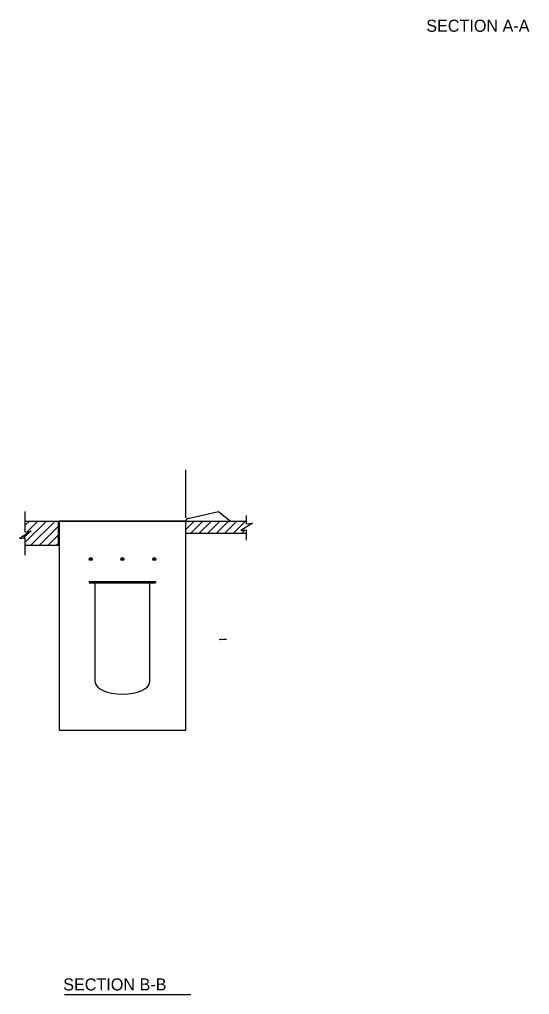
# Model space of a CAD drawing. Extents: x -931.7 to -872.1, y 1224.4 to 1266.
# Drawn here: x -905.82 to -898.78, y 1227.71 to 1241.17 of the extents above; entities that cross this region are included whole.
import ezdxf

# ---------------------------------------------------------------- set-up
doc = ezdxf.new("R2010")
doc.units = 0
for name, color, linetype in [('60 Nongeo Data', 7, 'Continuous'), ('df_INLET', 7, 'Continuous'), ('df_NO-PLOT', 7, 'Continuous'), ('str_Reinforcement-B', 7, 'Continuous'), ('str_Reinforcement-C', 7, 'Continuous')]:
    doc.layers.add(name, color=color, linetype=linetype)

msp = doc.modelspace()

# ---------------------------------------------------------------- linework, layer by layer
at = {"layer": '60 Nongeo Data'}
msp.add_line((-904.397, 1231.855), (-904.397, 1231.855), dxfattribs=at)
at = {"layer": 'df_INLET'}
for p, q in [((-903.522, 1234.289), (-903.522, 1234.952)), ((-905.737, 1234.094), (-905.737, 1234.377)), ((-902.685, 1234.206), (-902.685, 1234.323)), ((-905.737, 1234.246), (-902.686, 1234.246)), ((-905.737, 1234.189), (-905.681, 1234.246)), ((-905.737, 1233.953), (-905.445, 1234.246)), ((-905.711, 1234.097), (-905.563, 1234.246)), ((-905.66, 1233.913), (-905.327, 1234.246)), ((-905.542, 1233.913), (-905.284, 1234.17)), ((-905.284, 1234.246), (-905.284, 1233.913)), ((-905.284, 1234.238), (-905.277, 1234.246)), ((-905.284, 1234.226), (-905.272, 1234.238)), ((-905.284, 1234.214), (-905.272, 1234.227)), ((-905.284, 1234.202), (-905.272, 1234.215)), ((-905.284, 1234.19), (-905.272, 1234.203)), ((-905.284, 1234.179), (-905.272, 1234.191)), ((-905.284, 1234.167), (-905.272, 1234.179)), ((-905.284, 1234.155), (-905.272, 1234.168)), ((-903.522, 1234.13), (-903.406, 1234.246)), ((-903.455, 1234.079), (-903.288, 1234.246)), ((-903.337, 1234.079), (-903.17, 1234.246)), ((-903.219, 1234.079), (-903.053, 1234.246)), ((-903.101, 1234.079), (-902.935, 1234.246)), ((-902.984, 1234.079), (-902.817, 1234.246)), ((-902.866, 1234.079), (-902.699, 1234.246)), ((-905.765, 1234.011), (-905.695, 1234.08)), ((-905.424, 1233.913), (-905.284, 1234.052)), ((-905.284, 1234.143), (-905.272, 1234.156)), ((-905.284, 1234.132), (-905.272, 1234.144)), ((-905.284, 1234.12), (-905.272, 1234.132)), ((-905.284, 1234.108), (-905.272, 1234.12)), ((-905.284, 1234.096), (-905.272, 1234.109)), ((-905.284, 1234.084), (-905.272, 1234.097)), ((-905.284, 1234.073), (-905.272, 1234.085)), ((-905.284, 1234.061), (-905.272, 1234.073)), ((-905.284, 1234.049), (-905.272, 1234.062)), ((-905.284, 1234.037), (-905.272, 1234.05)), ((-905.284, 1234.025), (-905.272, 1234.038)), ((-905.284, 1234.014), (-905.272, 1234.026)), ((-903.522, 1234.079), (-902.686, 1234.079)), ((-902.748, 1234.078), (-902.702, 1234.124)), ((-902.685, 1233.983), (-902.685, 1234.126)), ((-905.737, 1233.775), (-905.737, 1234.014)), ((-905.737, 1233.913), (-905.272, 1233.913)), ((-905.306, 1233.913), (-905.284, 1233.934)), ((-905.284, 1234.01), (-905.282, 1234.012)), ((-905.284, 1233.998), (-905.277, 1234.005)), ((-905.284, 1233.986), (-905.272, 1233.999)), ((-905.284, 1233.975), (-905.272, 1233.987)), ((-905.284, 1233.963), (-905.272, 1233.975)), ((-905.284, 1233.951), (-905.272, 1233.964)), ((-905.284, 1233.939), (-905.272, 1233.952)), ((-905.284, 1233.927), (-905.272, 1233.94)), ((-905.284, 1233.916), (-905.272, 1233.928)), ((-905.279, 1234.007), (-905.272, 1234.014)), ((-905.276, 1233.913), (-905.272, 1233.916)), ((-905.274, 1234.001), (-905.272, 1234.003))]:
    msp.add_line(p, q, dxfattribs=at)
for points in [[(-903.493, 1234.282), (-903.07, 1234.376), (-902.905, 1234.246)], [(-902.685, 1234.206), (-902.605, 1234.216), (-902.765, 1234.116), (-902.685, 1234.126)], [(-905.737, 1234.094), (-905.657, 1234.104), (-905.817, 1234.004), (-905.737, 1234.014)], [(-904.772, 1232.02), (-904.772, 1233.391), (-904.022, 1233.391), (-904.022, 1232.02)], [(-903.063, 1232.609), (-903.046, 1232.615), (-903.029, 1232.609), (-903.012, 1232.615), (-902.996, 1232.612), (-902.962, 1232.612)]]:
    msp.add_lwpolyline(points, dxfattribs=at)
msp.add_lwpolyline([(-905.272, 1231.355), (-903.522, 1231.355), (-903.522, 1234.246), (-905.272, 1234.246)], close=True, dxfattribs=at)
msp.add_arc((-903.484, 1234.246), 0.0375, 102.5158, 180, dxfattribs=at)
msp.add_ellipse((-904.397, 1232.02), major_axis=(-0.375, 0), ratio=0.440205, start_param=0, end_param=3.141575, dxfattribs=at)
at = {"layer": 'df_NO-PLOT'}
msp.add_line((-905.195, 1227.706), (-903.453, 1227.706), dxfattribs=at)
at = {"layer": 'str_Reinforcement-B'}
for centre, radius in [((-904.834, 1233.72), 0.0208), ((-904.834, 1233.72), 0.0156), ((-904.834, 1233.72), 0.0104), ((-904.834, 1233.72), 0.00521), ((-904.397, 1233.72), 0.0208), ((-904.397, 1233.72), 0.0156), ((-904.397, 1233.72), 0.0104), ((-904.397, 1233.72), 0.00521), ((-903.959, 1233.72), 0.0208), ((-903.959, 1233.72), 0.0156), ((-903.959, 1233.72), 0.0104), ((-903.959, 1233.72), 0.00521)]:
    msp.add_circle(centre, radius, dxfattribs=at)
at = {"layer": 'str_Reinforcement-C'}
for p, q in [((-904.855, 1233.412), (-903.939, 1233.412)), ((-904.855, 1233.412), (-904.855, 1233.391)), ((-904.855, 1233.391), (-903.939, 1233.391)), ((-903.939, 1233.412), (-903.939, 1233.391))]:
    msp.add_line(p, q, dxfattribs=at)

# ---------------------------------------------------------------- texts
at = {"layer": 'df_NO-PLOT'}
for s, p in [('SECTION A-A', (-900.206, 1241.004)), ('SECTION B-B', (-905.214, 1227.762))]:
    msp.add_text(s, height=0.16667, dxfattribs=at).set_placement(p)

doc.saveas('drawing.dxf')
